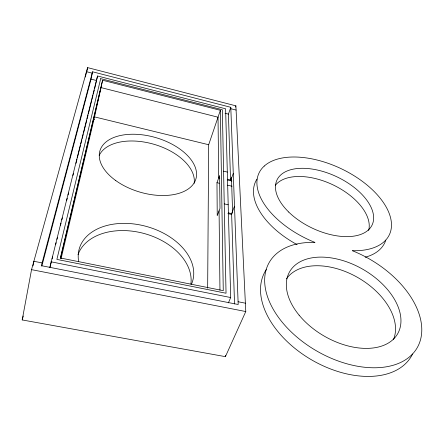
<?xml version="1.0" encoding="UTF-8"?>
<svg xmlns="http://www.w3.org/2000/svg" width="444" height="444" viewBox="0 0 444 444"><rect width="100%" height="100%" fill="white"/><g stroke="black" fill="none" stroke-linecap="round" stroke-linejoin="round"><path stroke-width="0.67" d="M207.659 288.167L208.68 144.738L220.368 110.306L102.592 80.242L60.384 257.986L223.271 290.659L220.368 110.306M22.2 319.941L31.546 269.647L87.607 67.616L235.892 105.844L245.776 311.544L225.408 356.649L22.2 319.941L23.266 316.011M33.006 265.901L33.872 261.277L42.102 262.909M85.387 77.051L86.475 71.689L92.197 73.155M86.658 72.283L87.607 67.616M49.767 267.677L97.552 75.996L225.619 108.797L230.686 297.541L228.399 302.897M41.808 266.189L91.031 79.126L92.557 71.789L230.791 107.309L238.189 304.501L41.37 265.673L92.557 71.789M97.552 75.996L94.639 88.717M61.067 258.68L94.55 116.9L102.592 80.242M60.478 258.336L100.982 87.59L218.026 117.199L218.709 177.927L219.819 178.188M50.067 266.927L51.243 262.221M52.087 258.858L52.592 256.843M55.617 244.738L56.122 242.718M56.965 239.355L57.47 237.34M60.495 225.236L61 223.215M61.838 219.852L62.343 217.838M66.717 200.349L67.222 198.335M68.065 194.972L68.57 192.957M72.944 175.469L73.449 173.454M75.968 163.364L76.978 159.329M77.317 157.986L80.508 145.21M80.847 143.862L81.857 139.827M82.19 138.484L83.2 134.449M83.539 133.106L85.387 125.708M85.725 124.359L86.735 120.324M87.068 118.981L88.079 114.946M88.417 113.603L91.614 100.821M91.947 99.478L92.957 95.443M93.296 94.1L94.3 90.065M233.272 173.476L230.564 180.708L228.421 114.119L230.791 107.309M235.459 107.076L235.892 105.844M216.972 182.723L219.58 175.513L219.996 208.325L217.238 215.695L216.972 182.723L219.192 183.239M234.532 303.957L231.624 213.614L234.504 206.216M31.546 269.647L245.776 311.544M238.084 301.737L245.377 303.18M50.977 261.788L230.686 297.541M228.494 212.909L231.624 213.614M227.889 213.592L231.651 214.435L232.606 211.982L231.441 177.583L230.541 179.981L227.256 179.209M224.242 203.885L228.194 204.784M227.6 185.198L232.04 186.23M227.606 180.014L231.873 181.019M223.582 171.179L227.317 172.067M93.257 119.175L94.605 119.503M94.55 116.9L208.68 144.738M91.031 79.126L96.392 80.492M225.069 113.27L228.421 114.119M230.847 108.725L236.097 110.073M225.386 355.35L225.408 356.649M219.075 210.795L219.963 290.137M286.447 278.876A61.644 38.839 30.1 0 1 357.365 277.295A61.644 38.839 30.1 0 1 393.489 339.505M275.43 185.209A52.148 28.727 25.4 0 1 333.655 185.17A52.148 28.727 25.4 0 1 368.631 230.497M412.57 354.029A84.527 53.347 30.2 0 1 311.877 360.029A84.527 53.347 30.2 0 1 266.306 269.552M385.797 240.16A71.467 39.422 25.4 0 1 365.212 257.226M297.097 244.611A71.467 39.422 25.4 0 1 256.954 179.11M99.256 155.339A49.661 28.56 16.2 0 1 154.312 144.389A49.661 28.56 16.2 0 1 194.156 183.317M78.027 254.645A58.458 39.927 15.4 0 1 143.268 233.278A58.458 39.927 15.4 0 1 190.87 284.093M78.66 261.533A58.941 39.782 15.6 0 1 140.421 225.014A58.941 39.782 15.6 0 1 191.508 284.171M100.699 78.649L56.882 259.401L226.04 293.229L222.344 109.74L100.699 78.649M264.252 166.056A72.1 39.055 25.3 0 0 315.007 242.435A85.403 53.014 30 0 0 284.66 325.086A85.403 53.014 30 0 0 412.992 353.507A85.403 53.014 30 0 0 352.336 250.705A72.1 39.055 25.3 0 0 372.71 190.076A72.1 39.055 25.3 0 0 264.252 166.056M288.722 212.06A52.614 28.46 25.3 0 0 371.539 226.057A52.614 28.46 25.3 0 0 313.403 169.258A52.614 28.46 25.3 0 0 288.722 212.06M299.117 315.162A62.282 38.595 29.9 0 0 397.164 334.582A62.282 38.595 29.9 0 0 334.648 258.502A62.282 38.595 29.9 0 0 299.117 315.162M115.779 180.586A50.011 28.383 16.3 0 0 195.632 179.798A50.011 28.383 16.3 0 0 132.351 134.238A50.011 28.383 16.3 0 0 115.779 180.586"/></g></svg>
